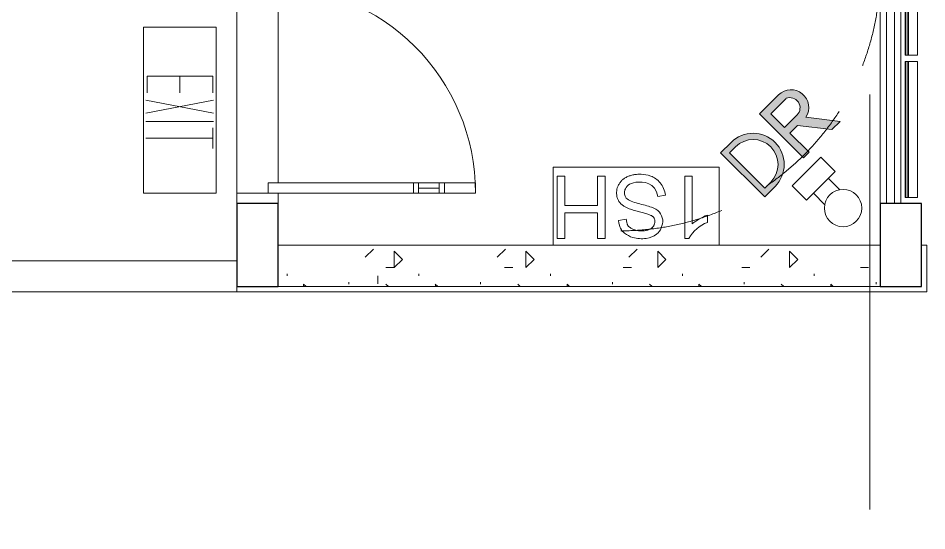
# Model space of a CAD drawing. Header units: millimetres. Extents: x -177800 to -26107, y -132450 to -18386.
# Drawn here: x -45922 to -41543, y -100804 to -98334 of the extents above; entities that cross this region are included whole.
import ezdxf

# ---------------------------------------------------------------- set-up
doc = ezdxf.new("R2010")
doc.units = ezdxf.units.MM
doc.linetypes.add('IDA - Grid Line', pattern=[3500, 2000, -500, 500, -500])
doc.linetypes.add('IDA - Hidden 2-1', pattern=[750, 500, -250])
for name, color, linetype, lineweight, true_color in [('A-_CLADPANL_E', 6, 'Continuous', 9, 0xff00ff), ('A-_CLADPANL_E-1', 1, 'Continuous', 9, 0xff0000), ('A-_DETA----_ED', 6, 'Continuous', 9, 0xff00ff), ('A-_DETA----_ED-1', 1, 'Continuous', 9, 0xff0000), ('A-_DETA----_ED-2', 6, 'IDA - Hidden 2-1', 9, 0xff00ff), ('A-_DOOR----_E-1', 1, 'Continuous', 9, 0xff0000), ('A-_FLOR----_E', 6, 'Continuous', 9, 0xff00ff), ('A-_FURT----_E-1', 1, 'Continuous', 9, 0xff0000), ('A-_HANR----_E1-1', 1, 'Continuous', 9, 0xff0000), ('A-_HANR----_E3', 6, 'Continuous', 9, 0xff00ff), ('A-_HANR----_E6', 6, 'Continuous', 9, 0xff00ff), ('A-_HANR----_E6-1', 1, 'Continuous', 9, 0xff0000), ('A-_WALL----_E', 6, 'Continuous', 9, 0xff00ff), ('A-_WALL----_E-1', 6, 'Continuous', 18, 0xff00ff), ('A-_WALL----_H-2', 9, 'Continuous', 9, 0x808080), ('A-_WALLPRTN_E', 6, 'Continuous', 9, 0xff00ff), ('A-_WALLPRTN_E-1', 6, 'Continuous', 18, 0xff00ff), ('E-_LIGT----_E', 1, 'Continuous', 9, 0xff0000), ('M-_EQPT----_E-1', 1, 'Continuous', 9, 0xff0000), ('S-_ANOTGRID_E-1', 9, 'IDA - Grid Line', 9, 0x808080), ('S-_COLN----_E-1', 6, 'Continuous', 25, 0xff00ff), ('S-_COLN----_E-2', 6, 'Continuous', 25, 0xff00ff), ('S-_COLN----_E-3', 1, 'Continuous', 9, 0xff0000), ('S-_STRC----_E', 6, 'Continuous', 9, 0xff00ff)]:
    doc.layers.add(name, color=color, linetype=linetype, lineweight=lineweight, true_color=true_color)

# ---------------------------------------------------------------- blocks, each defined once
blk = doc.blocks.new('IDA - F - Single - Swing - VP - 1100L X 2200H - B2-FMD01 - 1HR-3675337-BLK 2 LOWER ROOF PLAN')
at = {"layer": 'A-_DOOR----_E-1'}
for p, q in [((500, 1050.8), (450, 1050.8)), ((450, 1050.8), (450, 50.8)), ((500, 50.8), (500, 1050.8)), ((450, 900.8), (500, 900.8)), ((450, 875.8), (500, 875.8)), ((475, 875.8), (475, 775.8)), ((450, 775.8), (500, 775.8)), ((450, 750.8), (500, 750.8)), ((-500, 100), (-550, 100)), ((-550, 100), (-550, -100)), ((-500, -100), (-500, 100)), ((550, 100), (500, 100)), ((500, 100), (500, -100)), ((550, -100), (550, 100)), ((450, 50.8), (500, 50.8)), ((-550, -100), (-500, -100)), ((500, -100), (550, -100))]:
    blk.add_line(p, q, dxfattribs=at)
blk.add_arc((500, 50.8), 1000, 90, 180, dxfattribs=at)
blk = doc.blocks.new('IDA - Exit Sign - IDA - Exit Sign - One Side-2587573-BLK 2 LOWER ROOF PLAN')
at = {"layer": 'A-_DETA----_ED-1'}
for p, q in [((-163.9, -115.1), (-163.9, -432.5)), ((-83.9, -115.1), (-163.9, -115.1)), ((-48.9, -112.8), (14, -437.8)), ((14, -112.8), (-48.9, -437.8)), ((55.1, -112.8), (55.1, -437.8)), ((185.1, -115.3), (85.1, -115.3)), ((135.1, -115.3), (135.1, -437.8)), ((-83.9, -275), (-163.9, -275)), ((-163.9, -432.5), (-83.9, -432.5))]:
    blk.add_line(p, q, dxfattribs=at)
at = {"layer": 'E-_LIGT----_E'}
for p, q in [((-400, -450), (-400, -100)), ((-400, -100), (400, -100)), ((400, -100), (400, -450)), ((400, -450), (-400, -450))]:
    blk.add_line(p, q, dxfattribs=at)
blk = doc.blocks.new('Railing - Railing-3770179-BLK 2 LOWER ROOF PLAN')
at = {"layer": 'A-_HANR----_E3'}
for p, q in [((14070.7, -52199.7), (14070.7, -52549.7)), ((14071.7, -52199.7), (14170.7, -52199.7)), ((14105.7, -52199.7), (14135.7, -52199.7)), ((14105.7, -52199.7), (14105.7, -52549.7)), ((14105.7, -52199.7), (14135.7, -52199.7)), ((14105.7, -52199.7), (14105.7, -52549.7)), ((14135.7, -52199.7), (14135.7, -52549.7)), ((14135.7, -52199.7), (14135.7, -52549.7)), ((14170.7, -52199.7), (14170.7, -52549.7)), ((14070.7, -52549.7), (14070.7, -55024.7)), ((14105.7, -52549.7), (14105.7, -53178.7)), ((14105.7, -52549.7), (14105.7, -53178.7)), ((14135.7, -52549.7), (14135.7, -53178.7)), ((14135.7, -52549.7), (14135.7, -53178.7)), ((14170.7, -52549.7), (14170.7, -55024.7)), ((14070.7, -55024.7), (14070.7, -56499.7)), ((14170.7, -55024.7), (14170.7, -56499.7)), ((14170.7, -56499.7), (14071.7, -56499.7)), ((14135.7, -56499.7), (14105.7, -56499.7)), ((14135.7, -56499.7), (14105.7, -56499.7))]:
    blk.add_line(p, q, dxfattribs=at)
blk = doc.blocks.new('Top Rail Type - Top Rail_Internal_-3770180-BLK 2 LOWER ROOF PLAN')
at = {"layer": 'A-_HANR----_E6'}
for p, q in [((14118.6, -53178.4), (14122.8, -53178.4)), ((14100.7, -53215.5), (14100.7, -55030.5)), ((14140.7, -55030.5), (14140.7, -53215.5)), ((14100.7, -55030.5), (14100.7, -56499.7)), ((14140.7, -56499.7), (14140.7, -55030.5)), ((14103.4, -56499.7), (14138, -56499.7)), ((14138, -56499.7), (14103.4, -56499.7))]:
    blk.add_line(p, q, dxfattribs=at)
blk.add_open_spline([(14115.5, -55024.9), (14117.2, -55024.7), (14119, -55024.7), (14120.7, -55024.7)], degree=3, dxfattribs=at)
blk = doc.blocks.new('Top Rail Type - Top Rail_Internal_-V74-BLK 2 LOWER ROOF PLAN')
at = {"layer": 'A-_HANR----_E6'}
for p, q in [((14100.7, -53178.2), (14100.7, -55024.7)), ((14100.7, -53178.7), (14117.5, -53178.7)), ((14123.9, -53178.7), (14140.7, -53178.7)), ((14140.7, -53178.2), (14140.7, -55024.7)), ((14100.7, -55024.7), (14100.7, -56499.7)), ((14140.7, -55024.7), (14140.7, -56499.7)), ((14140.7, -56499.7), (14100.7, -56499.7))]:
    blk.add_line(p, q, dxfattribs=at)
blk = doc.blocks.new('IDA - Curtain Panel - Louver - 85-3047904-BLK 2 LOWER ROOF PLAN')
at = {"layer": 'A-_CLADPANL_E'}
for p, q in [((-343.5, -20), (343.5, -20)), ((-343.5, -62.9), (-343.5, -20)), ((-343.5, -77), (-343.5, -20)), ((-343.5, -20), (343.5, -20)), ((-343.5, -77), (-343.5, -20)), ((-343.5, -20), (343.5, -20)), ((-343.5, -77), (-343.5, -20)), ((-343.5, -20), (343.5, -20)), ((-343.5, -77), (-343.5, -20)), ((-343.5, -20), (343.5, -20)), ((-343.5, -77), (-343.5, -20)), ((-343.5, -20), (343.5, -20)), ((-343.5, -77), (-343.5, -20)), ((-343.5, -20), (343.5, -20)), ((-343.5, -77), (-343.5, -20)), ((-343.5, -20), (343.5, -20)), ((-343.5, -77), (-343.5, -20)), ((-343.5, -20), (343.5, -20)), ((-343.5, -77), (-343.5, -20)), ((-343.5, -20), (343.5, -20)), ((-343.5, -77), (-343.5, -20)), ((-343.5, -20), (343.5, -20)), ((-343.5, -77), (-343.5, -20)), ((-343.5, -20), (343.5, -20)), ((-343.5, -77), (-343.5, -20)), ((-343.5, -20), (343.5, -20)), ((-343.5, -77), (-343.5, -20)), ((-343.5, -20), (343.5, -20)), ((-343.5, -77), (-343.5, -20)), ((-343.5, -20), (343.5, -20)), ((-343.5, -77), (-343.5, -20)), ((-343.5, -20), (343.5, -20)), ((-343.5, -77), (-343.5, -20)), ((-343.5, -20), (343.5, -20)), ((-343.5, -77), (-343.5, -20)), ((-343.5, -20), (343.5, -20)), ((-343.5, -77), (-343.5, -20)), ((-343.5, -20), (343.5, -20)), ((-343.5, -77), (-343.5, -20)), ((-343.5, -20), (343.5, -20)), ((343.5, -20), (343.5, -62.9)), ((343.5, -20), (343.5, -77)), ((343.5, -20), (343.5, -77)), ((343.5, -20), (343.5, -77)), ((343.5, -20), (343.5, -77)), ((343.5, -20), (343.5, -77)), ((343.5, -20), (343.5, -77)), ((343.5, -20), (343.5, -77)), ((343.5, -20), (343.5, -77)), ((343.5, -20), (343.5, -77)), ((343.5, -20), (343.5, -77)), ((343.5, -20), (343.5, -77)), ((343.5, -20), (343.5, -77)), ((343.5, -20), (343.5, -77)), ((343.5, -20), (343.5, -77)), ((343.5, -20), (343.5, -77)), ((343.5, -20), (343.5, -77)), ((343.5, -20), (343.5, -77)), ((343.5, -20), (343.5, -77)), ((343.5, -20), (343.5, -77)), ((343.5, -62.9), (-343.5, -62.9)), ((-343.5, -62.9), (-343.5, -69.3)), ((-343.5, -69.3), (343.5, -69.3)), ((-343.5, -80), (-343.5, -77)), ((-343.5, -77), (343.5, -77)), ((-343.5, -77), (343.5, -77)), ((-343.5, -80), (-343.5, -77)), ((-343.5, -77), (343.5, -77)), ((-343.5, -77), (343.5, -77)), ((-343.5, -80), (-343.5, -77)), ((-343.5, -77), (343.5, -77)), ((-343.5, -77), (343.5, -77)), ((-343.5, -80), (-343.5, -77)), ((-343.5, -77), (343.5, -77)), ((-343.5, -77), (343.5, -77)), ((-343.5, -80), (-343.5, -77)), ((-343.5, -77), (343.5, -77)), ((-343.5, -77), (343.5, -77)), ((-343.5, -80), (-343.5, -77)), ((-343.5, -77), (343.5, -77)), ((-343.5, -77), (343.5, -77)), ((-343.5, -80), (-343.5, -77)), ((-343.5, -77), (343.5, -77)), ((-343.5, -77), (343.5, -77)), ((-343.5, -80), (-343.5, -77)), ((-343.5, -77), (343.5, -77)), ((-343.5, -77), (343.5, -77)), ((-343.5, -80), (-343.5, -77)), ((-343.5, -77), (343.5, -77)), ((-343.5, -77), (343.5, -77)), ((-343.5, -80), (-343.5, -77)), ((-343.5, -77), (343.5, -77)), ((-343.5, -77), (343.5, -77)), ((-343.5, -80), (-343.5, -77)), ((-343.5, -77), (343.5, -77)), ((-343.5, -77), (343.5, -77)), ((-343.5, -80), (-343.5, -77)), ((-343.5, -77), (343.5, -77)), ((-343.5, -77), (343.5, -77)), ((-343.5, -80), (-343.5, -77)), ((-343.5, -77), (343.5, -77)), ((-343.5, -77), (343.5, -77)), ((-343.5, -80), (-343.5, -77)), ((-343.5, -77), (343.5, -77)), ((-343.5, -77), (343.5, -77)), ((-343.5, -80), (-343.5, -77)), ((-343.5, -77), (343.5, -77)), ((-343.5, -77), (343.5, -77)), ((-343.5, -80), (-343.5, -77)), ((-343.5, -77), (343.5, -77)), ((-343.5, -77), (343.5, -77)), ((-343.5, -80), (-343.5, -77)), ((-343.5, -77), (343.5, -77)), ((-343.5, -77), (343.5, -77)), ((-343.5, -80), (-343.5, -77)), ((-343.5, -77), (343.5, -77)), ((-343.5, -77), (343.5, -77)), ((-343.5, -80), (-343.5, -77)), ((-343.5, -77), (343.5, -77)), ((-343.5, -77), (343.5, -77)), ((-343.5, -77), (343.5, -77)), ((-343.5, -80), (-343.5, -77)), ((-343.5, -80), (343.5, -80)), ((-343.5, -80), (343.5, -80)), ((-343.5, -80), (343.5, -80)), ((-343.5, -80), (343.5, -80)), ((-343.5, -80), (343.5, -80)), ((-343.5, -80), (343.5, -80)), ((-343.5, -80), (343.5, -80)), ((-343.5, -80), (343.5, -80)), ((-343.5, -80), (343.5, -80)), ((-343.5, -80), (343.5, -80)), ((-343.5, -80), (343.5, -80)), ((-343.5, -80), (343.5, -80)), ((-343.5, -80), (343.5, -80)), ((-343.5, -80), (343.5, -80)), ((-343.5, -80), (343.5, -80)), ((-343.5, -80), (343.5, -80)), ((-343.5, -80), (343.5, -80)), ((-343.5, -80), (343.5, -80)), ((-343.5, -80), (343.5, -80)), ((-343.5, -80), (343.5, -80)), ((343.5, -69.3), (343.5, -62.9)), ((343.5, -77), (343.5, -80)), ((343.5, -77), (343.5, -80)), ((343.5, -77), (343.5, -80)), ((343.5, -77), (343.5, -80)), ((343.5, -77), (343.5, -80)), ((343.5, -77), (343.5, -80)), ((343.5, -77), (343.5, -80)), ((343.5, -77), (343.5, -80)), ((343.5, -77), (343.5, -80)), ((343.5, -77), (343.5, -80)), ((343.5, -77), (343.5, -80)), ((343.5, -77), (343.5, -80)), ((343.5, -77), (343.5, -80)), ((343.5, -77), (343.5, -80)), ((343.5, -77), (343.5, -80)), ((343.5, -77), (343.5, -80)), ((343.5, -77), (343.5, -80)), ((343.5, -77), (343.5, -80)), ((343.5, -77), (343.5, -80)), ((343.5, -77), (343.5, -80))]:
    blk.add_line(p, q, dxfattribs=at)
blk = doc.blocks.new('IDA - Curtain Panel - Louver - 85-3047987-BLK 2 LOWER ROOF PLAN')
at = {"layer": 'A-_CLADPANL_E'}
for p, q in [((-327.5, -20), (327.5, -20)), ((-327.5, -62.9), (-327.5, -20)), ((-327.5, -77), (-327.5, -20)), ((-327.5, -20), (327.5, -20)), ((-327.5, -77), (-327.5, -20)), ((-327.5, -20), (327.5, -20)), ((-327.5, -77), (-327.5, -20)), ((-327.5, -20), (327.5, -20)), ((-327.5, -77), (-327.5, -20)), ((-327.5, -20), (327.5, -20)), ((-327.5, -77), (-327.5, -20)), ((-327.5, -20), (327.5, -20)), ((-327.5, -77), (-327.5, -20)), ((-327.5, -20), (327.5, -20)), ((-327.5, -77), (-327.5, -20)), ((-327.5, -20), (327.5, -20)), ((-327.5, -77), (-327.5, -20)), ((-327.5, -20), (327.5, -20)), ((-327.5, -77), (-327.5, -20)), ((-327.5, -20), (327.5, -20)), ((-327.5, -77), (-327.5, -20)), ((-327.5, -20), (327.5, -20)), ((-327.5, -77), (-327.5, -20)), ((-327.5, -20), (327.5, -20)), ((-327.5, -77), (-327.5, -20)), ((-327.5, -20), (327.5, -20)), ((-327.5, -77), (-327.5, -20)), ((-327.5, -20), (327.5, -20)), ((-327.5, -77), (-327.5, -20)), ((-327.5, -20), (327.5, -20)), ((-327.5, -77), (-327.5, -20)), ((-327.5, -20), (327.5, -20)), ((-327.5, -77), (-327.5, -20)), ((-327.5, -20), (327.5, -20)), ((-327.5, -77), (-327.5, -20)), ((-327.5, -20), (327.5, -20)), ((-327.5, -77), (-327.5, -20)), ((-327.5, -20), (327.5, -20)), ((-327.5, -77), (-327.5, -20)), ((-327.5, -20), (327.5, -20)), ((327.5, -20), (327.5, -62.9)), ((327.5, -20), (327.5, -77)), ((327.5, -20), (327.5, -77)), ((327.5, -20), (327.5, -77)), ((327.5, -20), (327.5, -77)), ((327.5, -20), (327.5, -77)), ((327.5, -20), (327.5, -77)), ((327.5, -20), (327.5, -77)), ((327.5, -20), (327.5, -77)), ((327.5, -20), (327.5, -77)), ((327.5, -20), (327.5, -77)), ((327.5, -20), (327.5, -77)), ((327.5, -20), (327.5, -77)), ((327.5, -20), (327.5, -77)), ((327.5, -20), (327.5, -77)), ((327.5, -20), (327.5, -77)), ((327.5, -20), (327.5, -77)), ((327.5, -20), (327.5, -77)), ((327.5, -20), (327.5, -77)), ((327.5, -20), (327.5, -77)), ((327.5, -62.9), (-327.5, -62.9)), ((-327.5, -62.9), (-327.5, -69.3)), ((-327.5, -69.3), (327.5, -69.3)), ((-327.5, -80), (-327.5, -77)), ((-327.5, -77), (327.5, -77)), ((-327.5, -77), (327.5, -77)), ((-327.5, -80), (-327.5, -77)), ((-327.5, -77), (327.5, -77)), ((-327.5, -77), (327.5, -77)), ((-327.5, -80), (-327.5, -77)), ((-327.5, -77), (327.5, -77)), ((-327.5, -77), (327.5, -77)), ((-327.5, -80), (-327.5, -77)), ((-327.5, -77), (327.5, -77)), ((-327.5, -77), (327.5, -77)), ((-327.5, -80), (-327.5, -77)), ((-327.5, -77), (327.5, -77)), ((-327.5, -77), (327.5, -77)), ((-327.5, -80), (-327.5, -77)), ((-327.5, -77), (327.5, -77)), ((-327.5, -77), (327.5, -77)), ((-327.5, -80), (-327.5, -77)), ((-327.5, -77), (327.5, -77)), ((-327.5, -77), (327.5, -77)), ((-327.5, -80), (-327.5, -77)), ((-327.5, -77), (327.5, -77)), ((-327.5, -77), (327.5, -77)), ((-327.5, -80), (-327.5, -77)), ((-327.5, -77), (327.5, -77)), ((-327.5, -77), (327.5, -77)), ((-327.5, -80), (-327.5, -77)), ((-327.5, -77), (327.5, -77)), ((-327.5, -77), (327.5, -77)), ((-327.5, -80), (-327.5, -77)), ((-327.5, -77), (327.5, -77)), ((-327.5, -77), (327.5, -77)), ((-327.5, -80), (-327.5, -77)), ((-327.5, -77), (327.5, -77)), ((-327.5, -77), (327.5, -77)), ((-327.5, -80), (-327.5, -77)), ((-327.5, -77), (327.5, -77)), ((-327.5, -77), (327.5, -77)), ((-327.5, -80), (-327.5, -77)), ((-327.5, -77), (327.5, -77)), ((-327.5, -77), (327.5, -77)), ((-327.5, -80), (-327.5, -77)), ((-327.5, -77), (327.5, -77)), ((-327.5, -77), (327.5, -77)), ((-327.5, -80), (-327.5, -77)), ((-327.5, -77), (327.5, -77)), ((-327.5, -77), (327.5, -77)), ((-327.5, -80), (-327.5, -77)), ((-327.5, -77), (327.5, -77)), ((-327.5, -77), (327.5, -77)), ((-327.5, -80), (-327.5, -77)), ((-327.5, -77), (327.5, -77)), ((-327.5, -77), (327.5, -77)), ((-327.5, -80), (-327.5, -77)), ((-327.5, -77), (327.5, -77)), ((-327.5, -77), (327.5, -77)), ((-327.5, -77), (327.5, -77)), ((-327.5, -80), (-327.5, -77)), ((-327.5, -80), (327.5, -80)), ((-327.5, -80), (327.5, -80)), ((-327.5, -80), (327.5, -80)), ((-327.5, -80), (327.5, -80)), ((-327.5, -80), (327.5, -80)), ((-327.5, -80), (327.5, -80)), ((-327.5, -80), (327.5, -80)), ((-327.5, -80), (327.5, -80)), ((-327.5, -80), (327.5, -80)), ((-327.5, -80), (327.5, -80)), ((-327.5, -80), (327.5, -80)), ((-327.5, -80), (327.5, -80)), ((-327.5, -80), (327.5, -80)), ((-327.5, -80), (327.5, -80)), ((-327.5, -80), (327.5, -80)), ((-327.5, -80), (327.5, -80)), ((-327.5, -80), (327.5, -80)), ((-327.5, -80), (327.5, -80)), ((-327.5, -80), (327.5, -80)), ((-327.5, -80), (327.5, -80)), ((327.5, -69.3), (327.5, -62.9)), ((327.5, -77), (327.5, -80)), ((327.5, -77), (327.5, -80)), ((327.5, -77), (327.5, -80)), ((327.5, -77), (327.5, -80)), ((327.5, -77), (327.5, -80)), ((327.5, -77), (327.5, -80)), ((327.5, -77), (327.5, -80)), ((327.5, -77), (327.5, -80)), ((327.5, -77), (327.5, -80)), ((327.5, -77), (327.5, -80)), ((327.5, -77), (327.5, -80)), ((327.5, -77), (327.5, -80)), ((327.5, -77), (327.5, -80)), ((327.5, -77), (327.5, -80)), ((327.5, -77), (327.5, -80)), ((327.5, -77), (327.5, -80)), ((327.5, -77), (327.5, -80)), ((327.5, -77), (327.5, -80)), ((327.5, -77), (327.5, -80)), ((327.5, -77), (327.5, -80))]:
    blk.add_line(p, q, dxfattribs=at)
blk = doc.blocks.new('IDA - Rectangle Column - 200W X 400D-V78-BLK 2 LOWER ROOF PLAN')
at = {"layer": 'S-_COLN----_E-1'}
h = blk.add_hatch(dxfattribs=at)
h.set_pattern_fill('FP_9', color=256, style=0, pattern_type=2)
h.set_pattern_definition([(50, (120236.4, 99427.4), (1821.84, -159.39), [190.5, -2095.5]), (355, (120236.4, 99427.4), (-352.428, 1910.567), [152.4, -1676.4]), (100.451, (120388.2, 99414.1), (1469.426, 1751.166), [161.9, -1780.9]), (46.184, (120236.4, 99935.4), (2710.79, -420.428), [285.75, -3143.25]), (96.636, (120462.3, 99900.3), (2374.026, 2474.276), [242.85, -2671.35]), (351.184, (120236.4, 99935.4), (2374.05, 2474.253), [228.6, -2514.6]), (21, (120490.4, 99808.4), (1516.144, -1022.652), [190.5, -2095.5]), (326, (120490.4, 99808.4), (618.02, 1841.88), [152.4, -1676.4]), (71.451, (120616.7, 99723.2), (2134.171, 819.212), [161.9, -1780.9]), (37.5, (120236.4, 99427.4), (30.886, 845.5504), [83.82, -1572.26, 83.82, -1617.98, -1682.75]), (37.5, (120236.4, 99427.4), (30.886, 845.5504), [-3357.88, 83.82, -1598.93]), (7.5, (120236.4, 99427.4), (668.1966, 1001.806), [83.82, -886.46, 83.82, -1534.16, -641.35]), (7.5, (120236.4, 99427.4), (668.1966, 1001.806), [-2588.26, 83.82, -557.53]), (327.5, (119669.95, 99427.4), (1355.9093, -57.2896), [83.82, -551.18, 83.82, -1897.38, -2628.9]), (327.5, (119669.95, 99427.4), (1355.9093, -57.2896), [-2616.2, 83.82, -2545.08]), (317.5, (119416, 99427.4), (1481.293, 254.266), [83.82, -741.68, 83.82, -1231.9, -1866.9]), (317.5, (119416, 99427.4), (1481.293, 254.266), [-2141.22, 83.82, -1783.08])])
h.paths.add_polyline_path([(100, -200), (100, 200), (-100, 200), (-100, -200)])
at = {"layer": 'S-_COLN----_E-2'}
for p, q in [((100, 200), (-100, 200)), ((-100, 200), (-100, -200)), ((100, -200), (100, 200)), ((-100, -200), (100, -200))]:
    blk.add_line(p, q, dxfattribs=at)
blk = doc.blocks.new('IDA - Rectangle Column - 200W X 400D-V79-BLK 2 LOWER ROOF PLAN')
at = {"layer": 'S-_COLN----_E-2'}
for p, q in [((100, 200), (-100, 200)), ((-100, 200), (-100, -200)), ((100, -200), (100, 200)), ((-100, -200), (100, -200))]:
    blk.add_line(p, q, dxfattribs=at)
blk = doc.blocks.new('IDA - Dry _ Wet Riser - Dry Riser-3621487-BLK 2 LOWER ROOF PLAN')
at = {"layer": 'A-_DETA----_ED-1'}
h = blk.add_hatch(color=256, dxfattribs=at)
h.paths.add_polyline_path([(389.2, 229.1), (389.2, 158), (394.3, 119.2), (409.3, 83), (433.2, 51.9), (464.2, 28.1), (500.4, 13.1), (539.2, 8), (581.4, 14.5), (614.2, 28.1), (645.3, 51.9), (669.1, 83), (684.1, 119.2), (689.2, 158), (689.2, 229.1), (520.2, 229.1)])
h.paths.add_polyline_path([(419.2, 199.1), (659.2, 199.1), (659.2, 158), (655.1, 126.9), (643.1, 98), (624.1, 73.1), (599.2, 54.1), (570.3, 42.1), (539.2, 38), (508.2, 42.1), (479.2, 54.1), (454.4, 73.1), (435.3, 98), (422.7, 131.6), (419.2, 158)])
h.paths.add_polyline_path([(389.2, -36.5), (389.2, -74.5), (520.5, -74.5), (520.5, -126.7), (389.2, -229.2), (389.2, -285.5), (520.5, -182.9), (527.1, -202.7), (538.4, -220.2), (553.5, -234.5), (571.7, -244.7), (591.8, -250.2), (612.6, -250.6), (632.9, -246), (651.5, -236.6), (667.2, -222.9), (679.2, -205.9), (686.7, -186.5), (689.2, -165.8), (689.2, -36.5), (632.4, -36.5)])
h.paths.add_polyline_path([(558, -74.5), (651.7, -74.5), (651.7, -179.8), (645.6, -190.3), (637.1, -198.9), (626.7, -205.2), (615.1, -208.7), (603, -209.2), (591.1, -206.8), (580.2, -201.5), (570.9, -193.6), (563.9, -183.8), (559.5, -172.5), (558, -160.5)])
for p, q in [((689.2, 229.1), (389.2, 229.1)), ((389.2, 229.1), (389.2, 158)), ((689.2, 158), (689.2, 229.1)), ((419.2, 158), (419.2, 199.1)), ((419.2, 199.1), (659.2, 199.1)), ((659.2, 199.1), (659.2, 158)), ((333, 97.4), (235.5, 97.4)), ((235.5, -97.4), (235.5, 97.4)), ((333, 97.4), (333, -97.4)), ((158.1, 51), (235.5, 51)), ((689.2, -36.5), (389.2, -36.5)), ((389.2, -36.5), (389.2, -74.5)), ((689.2, -165.8), (689.2, -36.5)), ((158.1, -51), (235.5, -51)), ((389.2, -74.5), (520.5, -74.5)), ((520.5, -74.5), (520.5, -126.7)), ((558, -74.5), (651.7, -74.5)), ((558, -160.5), (558, -74.5)), ((651.7, -74.5), (651.7, -179.8)), ((333, -97.4), (235.5, -97.4)), ((520.5, -126.7), (389.2, -229.2)), ((389.2, -285.5), (520.5, -182.9)), ((389.2, -229.2), (389.2, -285.5))]:
    blk.add_line(p, q, dxfattribs=at)
blk.add_circle((84, 0), 90, dxfattribs=at)
for centre, radius, start, end in [((539.2, 158), 150, 180, 360), ((539.2, 158), 120, 180, 0), ((604, -165.8), 85.2, 191.6067, 360), ((606.9, -160.5), 48.9, 180, 336.6586)]:
    blk.add_arc(centre, radius, start, end, dxfattribs=at)
blk = doc.blocks.new('IDA - Standby Hosereel - 1SH - wo Box-3925118-BLK 2 LOWER ROOF PLAN')
at = {"layer": 'A-_DETA----_ED-1'}
for p, q in [((-25, -375), (-25, 0)), ((-25, 0), (775, 0)), ((775, 0), (775, -375)), ((121.1, -32.4), (140.5, -32.4)), ((140.5, -32.4), (140.5, -332.4)), ((525, -332.4), (525, -32.4)), ((525, -32.4), (562.5, -32.4)), ((562.5, -32.4), (562.5, -156.2)), ((718.8, -156.2), (718.8, -32.4)), ((718.8, -32.4), (756.3, -32.4)), ((756.3, -32.4), (756.3, -332.4)), ((32.6, -109.6), (32.6, -145)), ((105.9, -332.4), (105.9, -102.6)), ((423.8, -125.7), (460.8, -119.2)), ((562.5, -156.2), (718.8, -156.2)), ((562.5, -191), (562.5, -332.4)), ((718.8, -191), (562.5, -191)), ((718.8, -332.4), (718.8, -191)), ((233.7, -240.1), (270.7, -234.2)), ((140.5, -332.4), (105.9, -332.4)), ((562.5, -332.4), (525, -332.4)), ((756.3, -332.4), (718.8, -332.4)), ((775, -375), (-25, -375))]:
    blk.add_line(p, q, dxfattribs=at)
for centre, radius, start, end in [((-34.2, 56.2), 178.7, 291.9432, 330.2806), ((-120.5, 205), 382, 293.6395, 306.3605)]:
    blk.add_arc(centre, radius, start, end, dxfattribs=at)
for points, knots in [([(270.7, -234.2), (281.3, -301.3), (394.8, -313.9), (435.9, -270.8), (432.5, -221.7), (368.5, -200.4), (299.5, -184.1), (262.8, -165.2), (243.2, -122.4), (252.7, -80.8), (275.4, -48.3), (325.6, -27.6), (391.6, -32.4), (429.6, -54.4), (451, -75.8), (457.2, -99), (460.8, -119.2)], [0, 0, 0, 0, 0.0704694, 0.1354965, 0.1868985, 0.2416058, 0.294004, 0.3404298, 0.3786303, 0.4163415, 0.4561877, 0.5028762, 0.5508129, 0.5917383, 0.6203888, 0.6421989, 0.6421989, 0.6421989, 0.6421989]), ([(233.7, -240.1), (235.5, -251.8), (241.8, -273.8), (258.5, -301.1), (280.7, -321), (313.3, -337.5), (345.5, -342.2), (373.7, -341), (392.2, -338.2), (409.2, -333.5), (424.7, -326.8), (438.3, -317.8), (449.8, -306.8), (458.6, -294.4), (464.6, -281.6), (468.4, -269.1), (470.5, -255.3), (470, -240.5), (466.3, -225.3), (460.2, -212.9), (453.4, -203.9), (445.5, -195.6), (435.1, -187.8), (418.2, -178.5), (396.7, -170.5), (371, -163.2), (346.2, -156.7), (323.8, -150.5), (309.2, -145.5), (301.6, -142), (297.5, -139.7), (295.2, -137.9), (293.6, -136.3), (292, -134.6), (289.9, -131.7), (287.5, -127.2), (285.8, -122.5), (285.1, -119), (284.9, -116.5), (284.9, -114.3), (285.1, -112), (285.6, -108.6), (286.6, -104), (288.7, -98.3), (291.1, -93.1), (293.6, -89), (296.3, -85.6), (299.5, -82.5), (303.6, -79.5), (308.9, -76.4), (315.3, -73.6), (325, -70.5), (339.3, -68.1), (359.4, -68.2), (378.4, -71.5), (390.1, -75.9), (398.6, -80.5), (404.4, -84.3), (410.3, -88.9), (413.1, -91.6), (414.7, -93.4), (415.6, -94.7), (416.5, -96.3), (417.5, -98.3), (418.6, -101.3), (420.5, -108.3), (422.4, -117.4), (423.8, -125.7)], [0, 0, 0, 0, 0.0094441, 0.0188882, 0.0283323, 0.0377764, 0.0566646, 0.0661087, 0.0755528, 0.0849969, 0.094441, 0.1038851, 0.1133292, 0.1227733, 0.1322174, 0.1416615, 0.1511056, 0.1605497, 0.1699938, 0.1794379, 0.18416, 0.188882, 0.1983261, 0.2077702, 0.2266584, 0.2455466, 0.2644348, 0.283323, 0.3022112, 0.3116553, 0.3210994, 0.3305435, 0.3352656, 0.3399876, 0.3494317, 0.3588758, 0.3683199, 0.3777641, 0.3824861, 0.3872082, 0.3919302, 0.3966523, 0.4060964, 0.4155405, 0.4249846, 0.4344287, 0.4438728, 0.4533169, 0.462761, 0.4722051, 0.4816492, 0.4910933, 0.5099815, 0.5288697, 0.5477579, 0.5666461, 0.5760902, 0.5855343, 0.5949784, 0.6044225, 0.6091445, 0.6138666, 0.6185886, 0.6233107, 0.6280327, 0.6327548, 0.6421989, 0.6421989, 0.6421989, 0.6421989])]:
    blk.add_open_spline(points, degree=3, knots=knots, dxfattribs=at)
blk = doc.blocks.new('IDA - Stair Turning Space - 1250-2861365-BLK 2 LOWER ROOF PLAN')
at = {"layer": 'A-_DETA----_ED-2'}
blk.add_arc((0, 0), 1250, 90, 180, dxfattribs=at)

msp = doc.modelspace()

# ---------------------------------------------------------------- hatches: boundary and pattern name
at = {"layer": 'A-_WALL----_H-2'}
h = msp.add_hatch(dxfattribs=at)
h.set_pattern_fill('FP_3', color=256, style=0, pattern_type=2)
h.set_pattern_definition([(0, (75467.9, 2e-11), (635, 635), [79.375, -555.625]), (90, (75467.9, 2e-11), (-635, 635), [79.375, -555.625]), (135, (75547.25, 2e-11), (-635.0003, 0), [112.253, -785.772]), (0, (75547.25, 357.2), (635, 635), [79.375, -555.625]), (45, (75586.94, 317.5), (0, 635.0003), [56.127, -841.899]), (135, (75586.94, 317.5), (-635.0003, 0), [56.127, -841.899]), (0, (75785.4, 515.94), (635, 635), [112.253, -522.747]), (45, (75785.38, 515.94), (0, 635.0003), [79.375, -818.651]), (135, (75897.63, 515.94), (-635.0003, 0), [79.375, -818.651]), (90, (75904.44, 158.75), (-635, 635), [79.375, -555.625]), (45, (75904.44, 158.75), (0, 635.0003), [56.127, -841.899]), (135, (75944.13, 198.44), (-635.0003, 0), [56.127, -841.899]), (0, (75547.25, 158.75), (635, 635), [39.687, -531.812]), (0, (76023.5, 317.5), (635, 635), [39.687, -531.812]), (90, (75825.06, 396.9), (-635, 635), [39.687, -531.812]), (135, (75904.44, 39.7), (-635.0003, 0), [56.127, -841.899]), (135, (75626.63, 476.25), (-635.0003, 0), [56.127, -841.899]), (45, (75765.53, 208.36), (0, 635.0003), [56.127, -841.899]), (90, (75686.16, 79.4), (-635, 635), [9.922, -625.078]), (90, (75715.9, 347.27), (-635, 635), [9.922, -625.078]), (90, (76013.6, 456.4), (-635, 635), [9.922, -625.078]), (90, (76023.5, 119.06), (-635, 635), [9.922, -625.078])])
h.paths.add_polyline_path([(-41768.5, -99627.4), (-41768.5, -99427.4), (-44668.5, -99427.4), (-44668.5, -99627.4), (-42579.6, -99627.4)])

# ---------------------------------------------------------------- linework, layer by layer
at = {"layer": 'A-_FLOR----_E'}
msp.add_line((-44868.5, -99627.4), (-44868.5, -91942.4), dxfattribs=at)
at = {"layer": 'A-_WALL----_E'}
for p, q in [((-41568.5, -99427.4), (-41568.5, -99627.4)), ((-48743.5, -99502.4), (-44868.5, -99502.4)), ((-44868.5, -99652.4), (-44868.5, -99502.4)), ((-41768.5, -99627.4), (-44868.5, -99627.4)), ((-41568.5, -99627.4), (-41768.5, -99627.4)), ((-44868.5, -99652.4), (-48668.5, -99652.4))]:
    msp.add_line(p, q, dxfattribs=at)
at = {"layer": 'A-_WALL----_E-1'}
for p, q in [((-44868.5, -99427.4), (-44868.5, -99652.4)), ((-41768.5, -99427.4), (-44668.5, -99427.4)), ((-41543.5, -99427.4), (-41568.5, -99427.4)), ((-41543.5, -99652.4), (-41543.5, -99427.4)), ((-44868.5, -99652.4), (-41768.5, -99652.4)), ((-41768.5, -99652.4), (-41568.5, -99652.4)), ((-41568.5, -99652.4), (-41543.5, -99652.4))]:
    msp.add_line(p, q, dxfattribs=at)
at = {"layer": 'A-_WALLPRTN_E'}
for p, q in [((-44868.5, -99227.4), (-44868.5, -98127.4)), ((-44668.5, -99227.4), (-44868.5, -99227.4))]:
    msp.add_line(p, q, dxfattribs=at)
at = {"layer": 'A-_WALLPRTN_E-1'}
for p, q in [((-44868.5, -99227.4), (-44868.5, -99427.4)), ((-44668.5, -99227.4), (-44868.5, -99227.4)), ((-44668.5, -99427.4), (-44668.5, -99227.4))]:
    msp.add_line(p, q, dxfattribs=at)
at = {"layer": 'S-_ANOTGRID_E-1'}
msp.add_line((-41818.5, -35701.2), (-41818.5, -122559.3), dxfattribs=at)
at = {"layer": 'S-_STRC----_E'}
for p, q in [((-44668.5, -97752.4), (-44668.5, -99127.4)), ((-41768.5, -99427.4), (-41768.5, -97752.4)), ((-41768.5, -99427.4), (-41768.5, -97752.4)), ((-44668.5, -99177.4), (-44668.5, -99427.4)), ((-44668.5, -99427.4), (-41768.5, -99427.4)), ((-44668.5, -99427.4), (-41768.5, -99427.4))]:
    msp.add_line(p, q, dxfattribs=at)

# ---------------------------------------------------------------- block references
at = {"layer": 'A-_CLADPANL_E-1', "rotation": 270}
for name, p in [('IDA - Curtain Panel - Louver - 85-3047904-BLK 2 LOWER ROOF PLAN', (-41568.5, -98168.9)), ('IDA - Curtain Panel - Louver - 85-3047987-BLK 2 LOWER ROOF PLAN', (-41568.5, -98869.9))]:
    msp.add_blockref(name, p, dxfattribs=at)
at = {"layer": 'A-_DETA----_ED', "rotation": 180}
msp.add_blockref('IDA - Stair Turning Space - 1250-2861365-BLK 2 LOWER ROOF PLAN', (-43018.5, -98108.5), dxfattribs=at)
at = {"layer": 'A-_DOOR----_E-1', "rotation": 270}
msp.add_blockref('IDA - F - Single - Swing - VP - 1100L X 2200H - B2-FMD01 - 1HR-3675337-BLK 2 LOWER ROOF PLAN', (-44768.5, -98677.4), dxfattribs=at)
at = {"layer": 'A-_FURT----_E-1', "rotation": 270}
msp.add_blockref('IDA - Exit Sign - IDA - Exit Sign - One Side-2587573-BLK 2 LOWER ROOF PLAN', (-44868.5, -98777.4), dxfattribs=at)
at = {"layer": 'A-_HANR----_E1-1'}
msp.add_blockref('Railing - Railing-3770179-BLK 2 LOWER ROOF PLAN', (-55839.2, -42727.7), dxfattribs=at)
at = {"layer": 'A-_HANR----_E6-1'}
for name in ['Top Rail Type - Top Rail_Internal_-V74-BLK 2 LOWER ROOF PLAN', 'Top Rail Type - Top Rail_Internal_-3770180-BLK 2 LOWER ROOF PLAN']:
    msp.add_blockref(name, (-55839.2, -42727.7), dxfattribs=at)
at = {"layer": 'M-_EQPT----_E-1'}
for name, p, rotation in [('IDA - Dry _ Wet Riser - Dry Riser-3621487-BLK 2 LOWER ROOF PLAN', (-41887.6, -99308.3), 134.9999999999998), ('IDA - Standby Hosereel - 1SH - wo Box-3925118-BLK 2 LOWER ROOF PLAN', (-42568.5, -99427.4), 180)]:
    msp.add_blockref(name, p, dxfattribs=dict(at, rotation=rotation))
at = {"layer": 'S-_COLN----_E-3'}
for name, p in [('IDA - Rectangle Column - 200W X 400D-V78-BLK 2 LOWER ROOF PLAN', (-44768.5, -99427.4)), ('IDA - Rectangle Column - 200W X 400D-V79-BLK 2 LOWER ROOF PLAN', (-41668.5, -99427.4))]:
    msp.add_blockref(name, p, dxfattribs=at)

doc.saveas('drawing.dxf')
